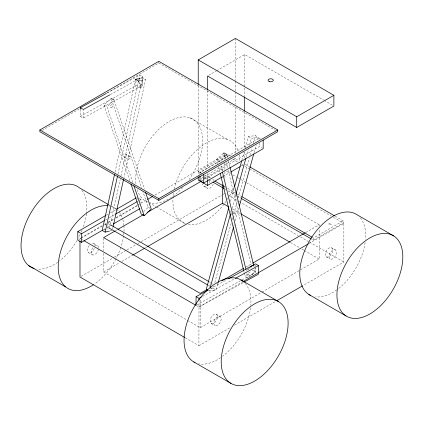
<?xml version="1.0" encoding="UTF-8"?>
<svg xmlns="http://www.w3.org/2000/svg" width="424" height="424" viewBox="0 0 424 424"><rect width="100%" height="100%" fill="white"/><g stroke="black" fill="none" stroke-linecap="round" stroke-linejoin="round"><path stroke-width="0.32" stroke-dasharray="2.12 1.59" d="M106.965 93.089L139.862 74.937L142.835 76.649L142.671 85.325L83.221 118.126L80.247 116.415L80.39 108.973M83.221 118.126L83.385 109.456M113.15 98.262L139.697 83.608L139.756 80.512M139.772 79.892L139.862 74.937M185.193 337.753L198.914 345.677L199.02 301.475M255.508 266.336L255.534 265.095M108.009 224.211L107.797 224.948A1.754 1.012 -60 0 1 107.574 225.351M115.047 172.102L135.161 80.883M117.973 174.026L138.049 82.998M109.562 227.593L120.209 179.326M120.92 176.103L142.639 77.629L145.612 79.346L123.967 177.476M112.577 229.119L113.007 227.184M230.497 201.474L234.186 188.108M241.913 160.102L244.192 151.829M245.247 148.013L248.406 136.554L255.359 135.585L258.333 137.302L257.453 140.482M208.248 290.445L209.239 291.018L209.763 289.11M230.661 213.373L231.011 212.101M232.066 208.279L235.929 194.277M246.111 157.362L248.22 149.725M249.45 145.273L251.379 138.272L258.333 137.302M210.686 288.686L213.214 288.331L213.744 286.423M214.798 282.601L231.128 223.411M232.182 219.595L232.707 217.687M233.762 213.866L237.445 200.499M238.15 197.955L249.211 157.861M249.916 155.311L252.02 147.674M253.25 143.222L255.359 135.585M209.239 291.018L216.187 290.048L218.122 283.046M233.746 226.405L234.276 224.492M235.331 220.676L238.839 207.946M254.119 152.576L256.223 144.939M105.682 224.773L105.767 224.503M230.264 211.486L231.048 210.913M231.594 213.097L231.059 213.696M129.861 180.841L104.007 105.057L110.6 98.744M132.834 182.559L106.981 106.774L113.102 100.912M143.54 211.783L148.246 207.278L142.904 191.622M217.888 163.643L216.802 159.138L222.097 154.59M220.077 162.111L219.775 160.855L225.07 156.302M247.51 277.678L245.035 276.247L251.289 270.867M249.36 276.798L255.227 271.757L254.548 268.949M138.07 79.171C139.734 77.173 143.243 78.148 142.756 80.989A5.443 3.143 -60 0 1 141.515 84.789L139.745 86.878L137.758 87.932A5.443 3.143 -60 0 1 136.3 81.254M42.151 130.375L79.315 108.915M107.33 92.739L158.793 63.028L275.436 130.375M208.666 75.329L216.097 71.036M216.669 70.707L244.685 54.532L323.591 100.085M106.382 215.116L108.094 214.125M110.383 212.806L116.102 209.504M105.459 219.939L107.118 218.98M109.328 217.703L114.925 214.47M137.577 201.395L139.273 200.414M139.841 200.086L140.975 199.434L140.975 202.736M81.132 237.726L102.332 225.489M104.622 224.169L105.767 223.506M108.062 222.181L113.786 218.874M116.081 217.549L137.275 205.311M137.848 204.983L147.589 199.359M155.036 195.061L224.932 154.707L226.448 155.582M78.933 239.544L80.65 238.553M81.223 238.224L102.375 226.008M104.664 224.688L105.809 224.026M108.094 222.706L113.812 219.404M116.102 218.084L137.254 205.873L137.254 204.548M225.102 155.958L198.231 171.476L201.66 173.453M200.006 173.591L200.006 172.271L259.472 137.938L260.532 138.553M230.82 155.958L227.964 154.309L227.964 156.456L198.231 173.623L199.312 174.243M103.292 229.771L104.951 228.817M107.161 227.54L111.618 224.964M201.087 178.409L203.944 176.755M204.516 176.426L235.394 158.603L235.394 157.278M200.006 180.852L202.847 179.214M203.414 178.886L259.472 146.524L262.122 148.056M115.588 230.693L117.3 229.702M201.771 180.937L204.05 179.617M204.622 179.288L222.531 168.948L224.248 169.939M222.96 176.511L230.391 172.218M241.256 165.943L243.54 164.623M81.132 276.353L113.786 257.495M114.363 257.167L126.394 250.218M126.967 249.89L135.558 244.929M137.848 243.604L140.715 241.95M141.287 241.622L222.642 194.653M223.215 194.319L224.932 193.328M103.604 253.457L103.604 271.943L119.616 262.7M121.9 261.38L132.765 255.11M145.342 247.844L147.059 246.853M216.786 283.847L218.498 282.856M245.321 267.369L252.169 263.415M305.757 232.479L319.166 224.736L319.166 226.056M313.442 240.138L343.175 222.971L343.175 220.825L313.442 237.991L313.442 240.138L311.788 239.184M196.439 305.619L198.914 307.05L242.38 281.96M308.873 243.572L343.859 223.369L343.859 261.995L303.186 285.479M187.657 320.47L200.234 327.731L261.412 292.412M261.984 292.078L319.166 259.069L319.166 228.7M198.914 345.677L230.428 327.482M234.435 325.171L276.257 301.024M110.425 94.536L134.588 81.201M137.816 79.421L142.835 76.649M80.247 116.415L110.839 99.534M210.58 288.675L227.365 279.411M202.545 296.466L234.864 278.632M196.519 305.02L241.388 280.259M241.966 279.941L255.391 272.531L255.476 268.196C255.269 271.349 253.117 275.091 249.694 275.367A5.443 3.143 -60 0 1 247.775 272.621M198.914 307.05L243.36 282.532M139.072 78.488L142.639 77.629M140.853 80.491L145.612 79.346M103.97 229.983L108.131 228.981M109.911 230.985L112.291 230.412M126.278 154.23A1.754 1.012 -60 0 1 125.679 156.959A1.754 1.012 -60 0 1 124.195 156.021A1.754 1.012 -60 0 1 126.278 154.23L130.136 156.504L130.338 157.198L129.956 158.422L128.456 159.477L124.486 157.246M324.164 100.419L332.739 105.369M248.406 136.554L251.379 138.272M139.697 83.608L142.671 85.325M189.973 117.808L227.137 139.268M234.249 157.94L235.394 158.603M245.258 164.295L249.264 166.611M335.156 216.198L343.175 220.825M226.951 155.873L227.964 156.456M232.548 159.101L237.705 162.079M241.717 164.395L249.169 168.699M249.741 169.033L331.139 216.023M333.428 217.348L343.859 223.369M216.802 159.138L219.775 160.855M226.538 171.259L230.539 173.57M232.824 174.889L237.398 177.529M237.97 177.863L240.26 179.182M240.832 179.511L245.978 182.484M246.545 182.813L319.166 224.736M104.007 105.057L106.981 106.774M331.621 247.786A5.258 3.037 -60 0 1 329.957 255.926A5.258 3.037 -60 0 1 325.404 253.298A5.258 3.037 -60 0 1 331.621 247.786L335.342 249.932A5.258 3.037 -60 0 1 333.672 258.073A5.258 3.037 -60 0 1 329.119 255.444A5.258 3.037 -60 0 1 335.342 249.932M208.979 177.052L210.569 177.969M200.006 172.271L201.596 173.188M204.516 175.107L205.661 175.764M224.116 186.422L225.261 187.079M227.55 188.404L236.714 193.694M237.286 194.022L241.293 196.339M203.631 176.739L208.052 179.288M208.624 179.622L212.053 181.599M224.63 188.866L225.775 189.523M228.064 190.842L236.067 195.464M236.64 195.798L240.641 198.109M228.934 195.639L238.654 201.252M239.226 201.58L298.12 235.585M300.404 236.905L308.985 241.855M309.552 242.184L343.859 261.995M326.369 256.886L330.084 259.032M203.721 186.152L207.437 188.298M232.251 208.894L240.26 213.516M290.572 242.565L299.726 247.844M302.01 249.164L303.727 250.155M304.3 250.489L319.166 259.069M232.235 211.242L235.426 213.081A1.754 1.012 -60 0 1 235.384 215.127A1.754 1.012 -60 0 1 233.635 216.097M229.914 213.95L231.509 214.867M148.967 202.661L155.825 206.621M156.398 206.954L185.558 223.787M139.379 198.512L140.975 199.434M148.246 207.278L150.228 208.423M252.254 270.04L255.227 271.757M109.132 204.999L110.277 205.656M110.85 205.984L115.996 208.958M108.321 223.565L110.039 224.556M209.53 281.997L210.67 282.654M106.975 226.814L108.12 227.476M208.179 285.246L209.896 286.232A1.754 1.012 -60 0 1 209.848 284.52M213.214 288.331L216.187 290.048M216.41 314.301A5.258 3.037 -60 0 1 214.745 322.441A5.258 3.037 -60 0 1 210.193 319.818A5.258 3.037 -60 0 1 216.41 314.301L220.125 316.447A5.258 3.037 -60 0 1 218.461 324.588A5.258 3.037 -60 0 1 213.908 321.959A5.258 3.037 -60 0 1 220.125 316.447M93.762 243.567L97.483 245.713M81.7 239.38L79.988 238.389L79.988 240.355M82.272 239.708L83.411 240.366M211.152 323.406L214.873 325.553M89.278 245.475A5.258 3.037 -60 0 0 88.51 252.672L92.225 254.819M103.604 271.943L187.085 320.141M129.956 156.366C128.578 156.053 127.248 158.327 128.207 159.387M114.257 100.636L144.383 188.95M111.496 99.55L141.621 187.864M227.428 156.44L227.73 157.696M228.488 160.834L230.02 167.189M253.716 265.498L253.997 266.648M224.333 154.219L225.42 158.724M226.352 162.583L227.593 167.734M228.213 170.305L251.787 268.106M220.989 165.879L222.213 170.957M245.894 269.192L246.349 271.084M246.959 273.613L248.008 277.964M218.662 166.86L219.908 172.006M243.789 271.095L244.102 272.383M244.256 273.029L245.035 276.247M259.472 137.938L259.472 139.257M259.472 143.222L259.472 146.524M244.685 54.532L244.685 96.062M244.685 111.883L244.685 148.146M244.685 152.099L244.685 158.693M235.394 38.441L235.394 80.693M235.394 81.355L235.394 91.255M235.394 91.918L235.394 104.463M235.394 107.102L235.394 153.318M224.932 154.707L224.932 159.286M224.932 163.214L224.932 171.073M224.932 171.725L224.932 178.928M224.932 186.131L224.932 190.058M222.531 168.948L222.531 170.93M222.531 175.552L222.531 178.854M207.522 90.492L207.522 168.943M207.522 173.554L207.522 179.49M200.234 300.001L200.234 327.731M198.231 85.643L198.231 174.116M158.793 61.888L158.793 63.028M137.254 197.287L137.254 199.269M103.604 238.272L103.604 250.817M212.694 179.198A5.258 3.037 -60 0 1 213.654 180.566M213.283 184.037A5.258 3.037 -60 0 1 209.106 188.447A5.258 3.037 -60 0 1 206.35 185.892A5.258 3.037 -60 0 1 202.635 183.746M98.569 248.119A5.258 3.037 -60 0 0 94.854 245.973A5.258 3.037 -60 0 0 91.139 243.827M98.442 249.301A5.258 3.037 -60 0 1 92.591 254.978A5.258 3.037 -60 0 1 92.994 247.621M204.49 178.96A5.258 3.037 -60 0 1 209.938 178.419M209.938 180.64A5.258 3.037 -60 0 1 208.481 183.889M94.356 248.406A5.258 3.037 -60 0 1 88.51 252.672M174.322 188.876A47.303 27.311 -60 0 1 206.191 142.994A47.303 27.311 -60 0 1 238.283 151.601M239.078 154.654A47.303 27.311 -60 0 1 239.777 160.945M233.916 187.488A47.303 27.311 -60 0 1 229.448 196.127M228.075 198.353A47.303 27.311 -60 0 1 227.365 199.439M225.913 201.564A47.303 27.311 -60 0 1 224.391 203.637M223.999 204.145A47.303 27.311 -60 0 1 187.917 224.402M184.949 223.565A47.303 27.311 -60 0 1 172.939 198.92M172.971 198.268A47.303 27.311 -60 0 1 173.506 193.18M116.568 209.286A46.566 26.887 -60 0 1 118.694 211.396M119.08 211.878A46.566 26.887 -60 0 1 122.732 219.176M122.912 219.812A46.566 26.887 -60 0 1 123.856 224.959M123.914 225.584A46.566 26.887 -60 0 1 123.999 231.525M123.909 232.887A46.566 26.887 -60 0 1 123.649 235.347M123.564 235.977A46.566 26.887 -60 0 1 121.047 246.752M120.84 247.372A46.566 26.887 -60 0 1 116.25 258.205M115.953 258.778A46.566 26.887 -60 0 1 94.404 284.064M108.502 205.794A46.566 26.887 -60 0 1 116.07 208.889M245.204 283.365A47.303 27.311 -60 0 1 250.807 305.328M250.552 307.845A47.303 27.311 -60 0 1 222.632 356.202M220.581 357.681A47.303 27.311 -60 0 1 198.755 363.813M360.432 217.947A46.576 26.892 -60 0 1 365.477 239.406M365.122 242.523A46.576 26.892 -60 0 1 337.287 289.502M336.751 289.894A46.576 26.892 -60 0 1 315.551 296.848M135.956 183.677A47.303 27.311 -60 0 1 159.933 128.292A47.303 27.311 -60 0 1 199.365 125.997A47.303 27.311 -60 0 1 188.373 180.629M182.749 187.541A47.303 27.311 -60 0 1 150.144 202.82M147.78 202.11A47.303 27.311 -60 0 1 136.899 188.807M81.917 190.418A46.566 26.887 -60 0 1 86.56 213.267M86.485 213.892A46.566 26.887 -60 0 1 83.025 227.778M82.07 230.258A46.566 26.887 -60 0 1 80.756 233.317M80.221 234.461A46.566 26.887 -60 0 1 78.488 237.891M76.908 240.7A46.566 26.887 -60 0 1 59.365 261.052M57.775 262.233A46.566 26.887 -60 0 1 36.602 268.991M221.731 161.162A1.314 0.758 0 0 1 222.049 161.088M254.352 265.694A5.443 3.143 -60 0 1 254.962 266.267M248.475 269.669A5.443 3.143 -60 0 1 249.423 268.032M233.672 214.051A1.754 1.012 -60 0 1 235.426 213.081M248.559 268.54A1.754 1.012 -60 0 1 246.418 269.728M247.208 267.189A1.754 1.012 -60 0 1 248.146 266.818M211.984 283.534A1.754 1.012 -60 0 1 212.016 284.615M210.071 284.117A1.754 1.012 -60 0 1 210.346 283.762M105.56 225.261A1.754 1.012 -60 0 1 105.634 224.858L105.788 224.439A1.754 1.012 -60 0 1 106.011 224.042M329.506 224.704A1.314 0.758 0 0 0 331.478 224.047A1.314 0.758 0 0 0 329.506 223.39A1.314 0.758 0 0 0 329.506 224.704M140.991 87.53A1.754 1.012 -60 0 0 141.589 84.8A1.754 1.012 -60 0 0 139.507 86.591A1.754 1.012 -60 0 0 140.991 87.53M111.565 107.664A1.754 1.012 -60 0 0 112.535 104.892A1.754 1.012 -60 0 0 110.388 106.27A1.754 1.012 -60 0 0 111.565 107.664"/><path stroke-width="0.64" d="M80.39 108.973L80.412 107.738L106.387 93.407M207.686 290.27L196.105 296.662L195.941 305.333L83.984 240.7M199.047 300.234L199.079 298.374L201.389 297.102M228.525 278.775L255.555 263.855L258.529 265.572L258.364 274.249L243.938 282.209M105.809 215.445L77.793 231.621L77.793 240.201L81.509 242.348L102.184 230.412L114.475 174.683M135.277 80.375L135.5 79.346L137.88 78.774M102.184 230.412L105.157 232.129L117.543 175.96M138.192 82.351L138.473 81.064L140.259 80.634M113.144 226.538L123.543 179.41M228.743 207.839L206.265 289.3L207.749 290.159M234.536 186.836L241.733 160.738M210.119 287.838L230.486 214.009M235.929 194.277L245.761 158.64M218.296 282.411L233.396 227.677M239.369 206.038L253.764 153.848M130.931 183.974L141.187 214.035L144.16 215.752L151.22 208.995L145.448 192.083M222.579 154.172L224.026 152.931L226.999 154.649L225.552 155.889M39.861 129.977L158.793 61.316L277.72 129.977L277.72 131.694L158.793 200.356L39.861 131.694L39.861 129.977L158.793 198.639L277.72 129.977M198.231 84.323L198.231 59.895L235.394 38.441L333.884 95.299L333.884 106.027L296.715 127.486L207.522 75.986L207.522 89.835M116.674 209.17L136.115 197.95M77.793 231.621L81.509 233.767L104.352 220.575M115.492 214.141L137.01 201.723M147.589 199.359L152.746 196.381M198.231 59.895L296.715 116.759L333.884 95.299M113.314 223.983L139.846 208.666M115.021 231.022L103.604 237.61L200.234 293.397L207.082 289.444M117.872 229.373L143.556 214.544M147.552 212.239L201.199 181.265M200.006 176.23L200.006 180.852L203.721 182.998L263.187 148.67L263.187 140.084M198.231 176.755L198.231 180.057L207.522 185.421L221.816 177.168M230.963 171.89L240.111 166.606M132.765 255.11L144.769 248.178M147.632 246.524L222.531 203.282L228.822 206.912M221.922 280.879L243.609 268.36M252.741 263.087L305.201 232.797M242.952 281.626L308.296 243.901M276.83 300.69L302.614 285.808M109.848 94.854L83.385 109.456L80.412 107.738M235.442 278.314L258.529 265.572M105.157 232.129L109.318 231.128M253.557 265.445L252.63 265.535L250.637 266.68A5.443 3.143 -60 0 0 250.006 267.311M135.5 79.346L138.473 81.064M393.726 235.945A46.576 26.892 -60 0 0 338.283 283.444A46.576 26.892 -60 0 0 377.62 308.428A46.576 26.892 -60 0 0 393.726 235.945L356.563 214.486A46.576 26.892 -60 0 0 309.165 241.489A46.576 26.892 -60 0 0 310.538 295.401M249.837 166.939L334.584 215.869M111.067 98.294L114.04 100.011M214.952 181.133L223.543 186.088M241.866 196.667L312.297 237.329M213.198 182.262L224.058 188.532M241.214 198.437L311.237 238.866M240.832 213.844L290.005 242.231M308.863 294.479L346.026 315.933M241.15 280.031L278.314 301.491A47.303 27.311 -60 0 1 263.32 374.768A47.303 27.311 -60 0 1 222.356 351.114A47.303 27.311 -60 0 1 278.314 301.491M108.565 204.665L79.405 187.832A46.566 26.887 -60 0 0 30.184 214.109A46.566 26.887 -60 0 0 34.19 268.477M110.611 224.884L208.958 281.663M108.692 227.805L207.612 284.912M196.105 296.662L199.079 298.374M184.62 337.425L79.988 277.015L79.988 241.007M28.541 265.493L65.704 286.953M193.847 361.964L231.011 383.423M133.905 185.691L144.16 215.752M230.02 167.189L253.584 264.947M222.521 172.245L245.894 269.192M220.215 173.294L243.636 270.454M296.715 116.759L296.715 127.486M244.685 96.725L244.685 111.226M222.531 184.795L222.531 203.282M207.522 180.147L207.522 185.421M203.721 174.418L203.721 182.998M158.793 198.639L158.793 200.356M81.509 233.767L81.509 242.348M93.328 284.79A46.566 26.887 -60 0 1 59.106 257.813A46.566 26.887 -60 0 1 107.887 205.714M194.992 362.568A47.303 27.311 -60 0 1 194.128 306.859A47.303 27.311 -60 0 1 242.772 281.107M269.388 81.593A2.629 1.516 0 0 0 273.332 80.279A2.629 1.516 0 0 0 269.388 78.965A2.629 1.516 0 0 0 269.388 81.593"/></g></svg>
